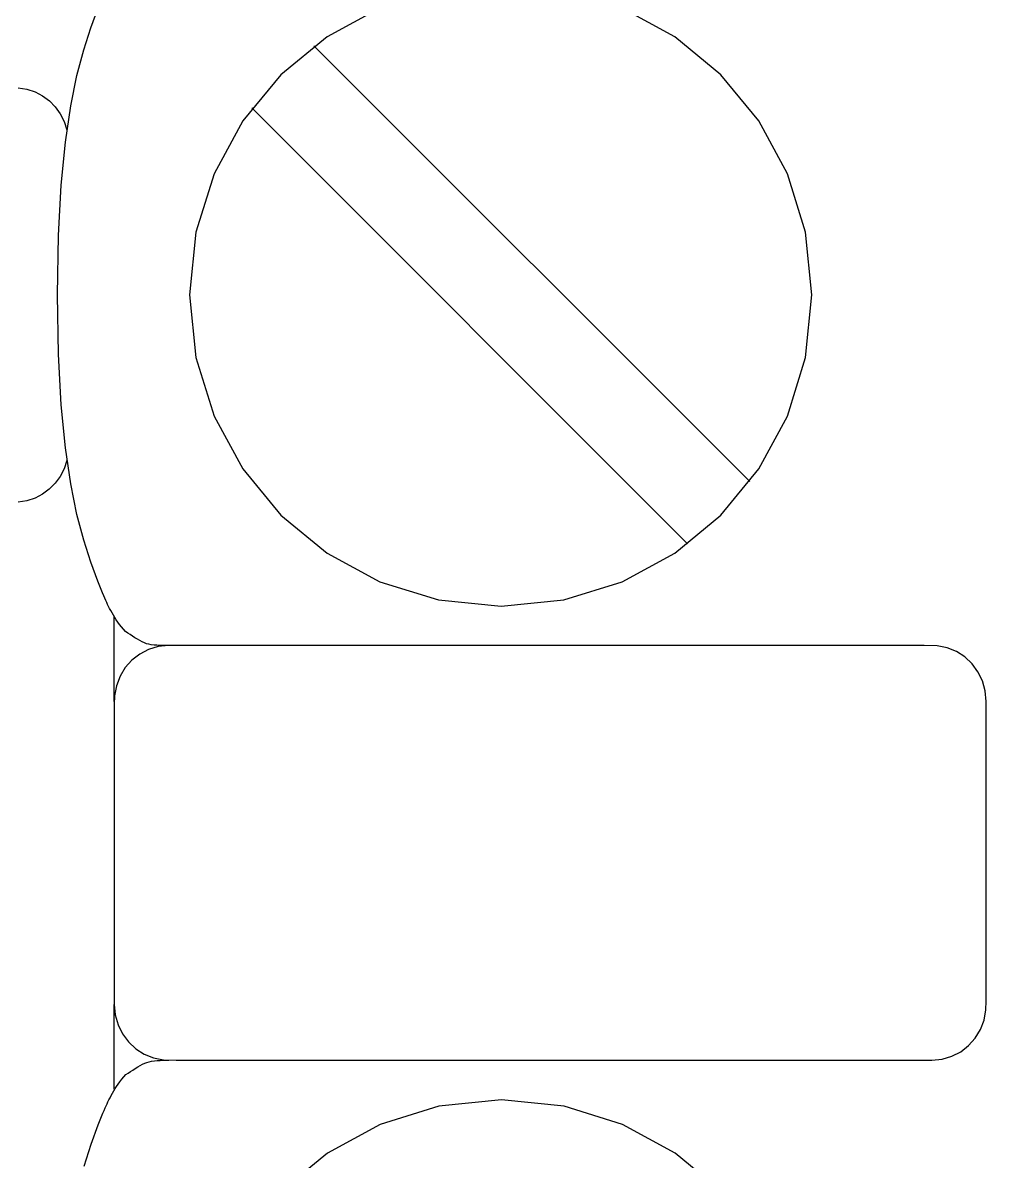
# Model space of a CAD drawing. Extents: x 1 to 47.7, y 0.2 to 35.
# Drawn here: x 35.404 to 35.922, y 4.77 to 5.382 of the extents above; entities that cross this region are included whole.
import ezdxf

# ---------------------------------------------------------------- set-up
doc = ezdxf.new("R2010")
doc.units = 0
doc.header["$MEASUREMENT"] = 0
for name, color, linetype in [('5_1___24__TARGET_LEDS___12', 7, 'CONTINUOUS'), ('6_2___8__INDEPENDENT_INPUT', 7, 'CONTINUOUS'), ('6_3___8__OPTOISO_INDEPENDE', 7, 'CONTINUOUS'), ('6_4___24__OPTOISO_INDEPEND', 7, 'CONTINUOUS'), ('6_5___8__INDEPENDENT_INPUT', 7, 'CONTINUOUS'), ('6_6___8__INDEPENDENT_INPUT', 7, 'CONTINUOUS'), ('6_7___8__OPTOISO_INDEPENDE', 7, 'CONTINUOUS'), ('6_8___8__OPTOISO_INDEPENDE', 7, 'CONTINUOUS')]:
    doc.layers.add(name, color=color, linetype=linetype)

msp = doc.modelspace()

# ---------------------------------------------------------------- linework, layer by layer
at = {"layer": '5_1___24__TARGET_LEDS___12'}
for points in [[(35.48242, 5.04681), (35.48092, 5.04682), (35.47935, 5.04684), (35.47775, 5.04689), (35.47615, 5.04697), (35.47459, 5.04709), (35.47311, 5.04726), (35.47174, 5.04749), (35.47051, 5.04778), (35.46937, 5.0482), (35.46812, 5.0488), (35.46687, 5.04948), (35.4656, 5.05024), (35.46433, 5.05105), (35.46306, 5.05188), (35.4618, 5.05273), (35.46054, 5.05356), (35.45929, 5.05435), (35.45813, 5.05558), (35.45707, 5.05689), (35.45607, 5.05817), (35.45515, 5.05943), (35.45428, 5.06067), (35.45347, 5.0619), (35.45271, 5.06313), (35.45201, 5.06436), (35.45134, 5.0656), (35.45072, 5.06677), (35.45016, 5.06786), (35.44964, 5.06892), (35.44913, 5.06998), (35.44862, 5.07109), (35.44809, 5.07229), (35.44753, 5.07361), (35.44691, 5.07511), (35.44443, 5.08143), (35.44062, 5.09171), (35.4368, 5.1035), (35.43313, 5.11732), (35.42978, 5.1337), (35.42689, 5.15316), (35.42463, 5.17622), (35.42316, 5.20343), (35.42263, 5.23529), (35.42316, 5.26715), (35.42463, 5.29435), (35.42689, 5.31741), (35.42978, 5.33687), (35.43313, 5.35325), (35.4368, 5.36706), (35.44062, 5.37885), (35.44443, 5.38913)], [(35.59601, 5.38947), (35.56757, 5.37404), (35.54278, 5.35361), (35.52232, 5.32886), (35.50686, 5.30045), (35.49709, 5.26905), (35.49368, 5.23536), (35.49709, 5.2016), (35.50686, 5.17017), (35.52232, 5.14173), (35.54278, 5.11695), (35.56757, 5.09651), (35.59601, 5.08108), (35.62743, 5.07133), (35.66113, 5.06793), (35.69481, 5.07133), (35.72618, 5.08108), (35.75456, 5.09651), (35.77929, 5.11695), (35.79968, 5.14173), (35.81508, 5.17017), (35.82481, 5.2016), (35.82821, 5.23536), (35.82481, 5.26905), (35.81508, 5.30045), (35.79968, 5.32886), (35.77929, 5.35361), (35.75456, 5.37404), (35.72618, 5.38947)], [(35.79479, 5.13493), (35.56052, 5.3692)], [(35.40159, 5.34658), (35.40626, 5.34586), (35.41064, 5.34441), (35.41468, 5.34229), (35.41832, 5.33958), (35.42151, 5.33634), (35.42418, 5.33262), (35.42628, 5.32848), (35.42775, 5.324)], [(35.76137, 5.10151), (35.5271, 5.33578)], [(35.42775, 5.14623), (35.42626, 5.14179), (35.42414, 5.1377), (35.42145, 5.13402), (35.41826, 5.1308), (35.41462, 5.12812), (35.41059, 5.12603), (35.40622, 5.1246), (35.40158, 5.12388)], [(35.45318, 5.01682), (35.45318, 5.06237)], [(35.45318, 4.80842), (35.45318, 4.85397)], [(35.43698, 4.76705), (35.44079, 4.77884), (35.4446, 4.78912), (35.44708, 4.79543), (35.4477, 4.79693), (35.44827, 4.79826), (35.44879, 4.79946), (35.4493, 4.80057), (35.44981, 4.80163), (35.45034, 4.80269), (35.4509, 4.80378), (35.45152, 4.80495), (35.45218, 4.80619), (35.45289, 4.80742), (35.45365, 4.80865), (35.45446, 4.80988), (35.45532, 4.81112), (35.45625, 4.81238), (35.45724, 4.81366), (35.45831, 4.81497), (35.45946, 4.8162), (35.46071, 4.81699), (35.46197, 4.81782), (35.46324, 4.81866), (35.46451, 4.8195), (35.46578, 4.82031), (35.46704, 4.82106), (35.4683, 4.82175), (35.46955, 4.82235), (35.47069, 4.82277), (35.47191, 4.82308), (35.47329, 4.82334), (35.47477, 4.82354), (35.47633, 4.8237), (35.47793, 4.82382), (35.47953, 4.8239), (35.4811, 4.82394), (35.4826, 4.82395)], [(35.77946, 4.7536), (35.75474, 4.77403), (35.72636, 4.78946), (35.69499, 4.79921), (35.66131, 4.8026), (35.6276, 4.79921), (35.59619, 4.78946), (35.56775, 4.77403), (35.54295, 4.7536)]]:
    msp.add_lwpolyline(points, dxfattribs=at)
msp.add_lwpolyline([(35.48242, 5.04681), (35.47686, 5.04627), (35.47165, 5.04471), (35.4669, 5.04225), (35.46269, 5.03896), (35.45913, 5.03497), (35.45632, 5.03036), (35.45435, 5.02524), (35.45331, 5.01971), (35.45318, 5.0152), (35.45318, 5.0034), (35.45318, 4.98284), (35.45318, 4.95672), (35.45318, 4.92822), (35.45318, 4.90051), (35.45318, 4.87677), (35.45318, 4.8602), (35.45318, 4.85397), (35.45371, 4.84827), (35.45522, 4.84293), (35.45763, 4.83805), (35.46083, 4.83373), (35.46472, 4.83008), (35.46921, 4.82719), (35.47421, 4.82516), (35.4796, 4.8241), (35.48651, 4.82396), (35.51624, 4.82396), (35.56802, 4.82396), (35.63382, 4.82396), (35.70563, 4.82396), (35.77544, 4.82396), (35.83524, 4.82396), (35.87699, 4.82396), (35.89269, 4.82396), (35.89825, 4.8245), (35.90346, 4.82606), (35.90821, 4.82853), (35.91242, 4.83182), (35.91598, 4.83582), (35.91879, 4.84043), (35.92076, 4.84555), (35.9218, 4.85108), (35.92193, 4.85559), (35.92193, 4.86739), (35.92193, 4.88794), (35.92193, 4.91406), (35.92193, 4.94257), (35.92193, 4.97028), (35.92193, 4.99402), (35.92193, 5.01059), (35.92193, 5.01682), (35.9214, 5.02252), (35.91989, 5.02786), (35.91748, 5.03273), (35.91428, 5.03705), (35.91039, 5.0407), (35.9059, 5.04359), (35.9009, 5.04561), (35.89551, 5.04667), (35.8886, 5.04681), (35.85887, 5.04681), (35.80709, 5.04681), (35.74129, 5.04681), (35.66948, 5.04681), (35.59966, 5.04681), (35.53987, 5.04681), (35.49812, 5.04681)], close=True, dxfattribs=at)
at = {"layer": '6_2___8__INDEPENDENT_INPUT'}
for points in [[(35.48242, 5.04681), (35.48092, 5.04682), (35.47935, 5.04684), (35.47775, 5.04689), (35.47615, 5.04697), (35.47459, 5.04709), (35.47311, 5.04726), (35.47174, 5.04749), (35.47051, 5.04778), (35.46937, 5.0482), (35.46812, 5.0488), (35.46687, 5.04948), (35.4656, 5.05024), (35.46433, 5.05105), (35.46306, 5.05188), (35.4618, 5.05273), (35.46054, 5.05356), (35.45929, 5.05435), (35.45813, 5.05558), (35.45707, 5.05689), (35.45607, 5.05817), (35.45515, 5.05943), (35.45428, 5.06067), (35.45347, 5.0619), (35.45271, 5.06313), (35.45201, 5.06436), (35.45134, 5.0656), (35.45072, 5.06677), (35.45016, 5.06786), (35.44964, 5.06892), (35.44913, 5.06998), (35.44862, 5.07109), (35.44809, 5.07229), (35.44753, 5.07361), (35.44691, 5.07511), (35.44443, 5.08143), (35.44062, 5.09171), (35.4368, 5.1035), (35.43313, 5.11732), (35.42978, 5.1337), (35.42689, 5.15316), (35.42463, 5.17622), (35.42316, 5.20343), (35.42263, 5.23529), (35.42316, 5.26715), (35.42463, 5.29435), (35.42689, 5.31741), (35.42978, 5.33687), (35.43313, 5.35325), (35.4368, 5.36706), (35.44062, 5.37885), (35.44443, 5.38913)], [(35.59601, 5.38947), (35.56757, 5.37404), (35.54278, 5.35361), (35.52232, 5.32886), (35.50686, 5.30045), (35.49709, 5.26905), (35.49368, 5.23536), (35.49709, 5.2016), (35.50686, 5.17017), (35.52232, 5.14173), (35.54278, 5.11695), (35.56757, 5.09651), (35.59601, 5.08108), (35.62743, 5.07133), (35.66113, 5.06793), (35.69481, 5.07133), (35.72618, 5.08108), (35.75456, 5.09651), (35.77929, 5.11695), (35.79968, 5.14173), (35.81508, 5.17017), (35.82481, 5.2016), (35.82821, 5.23536), (35.82481, 5.26905), (35.81508, 5.30045), (35.79968, 5.32886), (35.77929, 5.35361), (35.75456, 5.37404), (35.72618, 5.38947)], [(35.79479, 5.13493), (35.56052, 5.3692)], [(35.40159, 5.34658), (35.40626, 5.34586), (35.41064, 5.34441), (35.41468, 5.34229), (35.41832, 5.33958), (35.42151, 5.33634), (35.42418, 5.33262), (35.42628, 5.32848), (35.42775, 5.324)], [(35.76137, 5.10151), (35.5271, 5.33578)], [(35.42775, 5.14623), (35.42626, 5.14179), (35.42414, 5.1377), (35.42145, 5.13402), (35.41826, 5.1308), (35.41462, 5.12812), (35.41059, 5.12603), (35.40622, 5.1246), (35.40158, 5.12388)], [(35.45318, 5.01682), (35.45318, 5.06237)], [(35.45318, 4.80842), (35.45318, 4.85397)], [(35.43698, 4.76705), (35.44079, 4.77884), (35.4446, 4.78912), (35.44708, 4.79543), (35.4477, 4.79693), (35.44827, 4.79826), (35.44879, 4.79946), (35.4493, 4.80057), (35.44981, 4.80163), (35.45034, 4.80269), (35.4509, 4.80378), (35.45152, 4.80495), (35.45218, 4.80619), (35.45289, 4.80742), (35.45365, 4.80865), (35.45446, 4.80988), (35.45532, 4.81112), (35.45625, 4.81238), (35.45724, 4.81366), (35.45831, 4.81497), (35.45946, 4.8162), (35.46071, 4.81699), (35.46197, 4.81782), (35.46324, 4.81866), (35.46451, 4.8195), (35.46578, 4.82031), (35.46704, 4.82106), (35.4683, 4.82175), (35.46955, 4.82235), (35.47069, 4.82277), (35.47191, 4.82308), (35.47329, 4.82334), (35.47477, 4.82354), (35.47633, 4.8237), (35.47793, 4.82382), (35.47953, 4.8239), (35.4811, 4.82394), (35.4826, 4.82395)], [(35.77946, 4.7536), (35.75474, 4.77403), (35.72636, 4.78946), (35.69499, 4.79921), (35.66131, 4.8026), (35.6276, 4.79921), (35.59619, 4.78946), (35.56775, 4.77403), (35.54295, 4.7536)]]:
    msp.add_lwpolyline(points, dxfattribs=at)
msp.add_lwpolyline([(35.48242, 5.04681), (35.47686, 5.04627), (35.47165, 5.04471), (35.4669, 5.04225), (35.46269, 5.03896), (35.45913, 5.03497), (35.45632, 5.03036), (35.45435, 5.02524), (35.45331, 5.01971), (35.45318, 5.0152), (35.45318, 5.0034), (35.45318, 4.98284), (35.45318, 4.95672), (35.45318, 4.92822), (35.45318, 4.90051), (35.45318, 4.87677), (35.45318, 4.8602), (35.45318, 4.85397), (35.45371, 4.84827), (35.45522, 4.84293), (35.45763, 4.83805), (35.46083, 4.83373), (35.46472, 4.83008), (35.46921, 4.82719), (35.47421, 4.82516), (35.4796, 4.8241), (35.48651, 4.82396), (35.51624, 4.82396), (35.56802, 4.82396), (35.63382, 4.82396), (35.70563, 4.82396), (35.77544, 4.82396), (35.83524, 4.82396), (35.87699, 4.82396), (35.89269, 4.82396), (35.89825, 4.8245), (35.90346, 4.82606), (35.90821, 4.82853), (35.91242, 4.83182), (35.91598, 4.83582), (35.91879, 4.84043), (35.92076, 4.84555), (35.9218, 4.85108), (35.92193, 4.85559), (35.92193, 4.86739), (35.92193, 4.88794), (35.92193, 4.91406), (35.92193, 4.94257), (35.92193, 4.97028), (35.92193, 4.99402), (35.92193, 5.01059), (35.92193, 5.01682), (35.9214, 5.02252), (35.91989, 5.02786), (35.91748, 5.03273), (35.91428, 5.03705), (35.91039, 5.0407), (35.9059, 5.04359), (35.9009, 5.04561), (35.89551, 5.04667), (35.8886, 5.04681), (35.85887, 5.04681), (35.80709, 5.04681), (35.74129, 5.04681), (35.66948, 5.04681), (35.59966, 5.04681), (35.53987, 5.04681), (35.49812, 5.04681)], close=True, dxfattribs=at)
at = {"layer": '6_3___8__OPTOISO_INDEPENDE'}
for points in [[(35.48242, 5.04681), (35.48092, 5.04682), (35.47935, 5.04684), (35.47775, 5.04689), (35.47615, 5.04697), (35.47459, 5.04709), (35.47311, 5.04726), (35.47174, 5.04749), (35.47051, 5.04778), (35.46937, 5.0482), (35.46812, 5.0488), (35.46687, 5.04948), (35.4656, 5.05024), (35.46433, 5.05105), (35.46306, 5.05188), (35.4618, 5.05273), (35.46054, 5.05356), (35.45929, 5.05435), (35.45813, 5.05558), (35.45707, 5.05689), (35.45607, 5.05817), (35.45515, 5.05943), (35.45428, 5.06067), (35.45347, 5.0619), (35.45271, 5.06313), (35.45201, 5.06436), (35.45134, 5.0656), (35.45072, 5.06677), (35.45016, 5.06786), (35.44964, 5.06892), (35.44913, 5.06998), (35.44862, 5.07109), (35.44809, 5.07229), (35.44753, 5.07361), (35.44691, 5.07511), (35.44443, 5.08143), (35.44062, 5.09171), (35.4368, 5.1035), (35.43313, 5.11732), (35.42978, 5.1337), (35.42689, 5.15316), (35.42463, 5.17622), (35.42316, 5.20343), (35.42263, 5.23529), (35.42316, 5.26715), (35.42463, 5.29435), (35.42689, 5.31741), (35.42978, 5.33687), (35.43313, 5.35325), (35.4368, 5.36706), (35.44062, 5.37885), (35.44443, 5.38913)], [(35.59601, 5.38947), (35.56757, 5.37404), (35.54278, 5.35361), (35.52232, 5.32886), (35.50686, 5.30045), (35.49709, 5.26905), (35.49368, 5.23536), (35.49709, 5.2016), (35.50686, 5.17017), (35.52232, 5.14173), (35.54278, 5.11695), (35.56757, 5.09651), (35.59601, 5.08108), (35.62743, 5.07133), (35.66113, 5.06793), (35.69481, 5.07133), (35.72618, 5.08108), (35.75456, 5.09651), (35.77929, 5.11695), (35.79968, 5.14173), (35.81508, 5.17017), (35.82481, 5.2016), (35.82821, 5.23536), (35.82481, 5.26905), (35.81508, 5.30045), (35.79968, 5.32886), (35.77929, 5.35361), (35.75456, 5.37404), (35.72618, 5.38947)], [(35.79479, 5.13493), (35.56052, 5.3692)], [(35.40159, 5.34658), (35.40626, 5.34586), (35.41064, 5.34441), (35.41468, 5.34229), (35.41832, 5.33958), (35.42151, 5.33634), (35.42418, 5.33262), (35.42628, 5.32848), (35.42775, 5.324)], [(35.76137, 5.10151), (35.5271, 5.33578)], [(35.42775, 5.14623), (35.42626, 5.14179), (35.42414, 5.1377), (35.42145, 5.13402), (35.41826, 5.1308), (35.41462, 5.12812), (35.41059, 5.12603), (35.40622, 5.1246), (35.40158, 5.12388)], [(35.45318, 5.01682), (35.45318, 5.06237)], [(35.45318, 4.80842), (35.45318, 4.85397)], [(35.43698, 4.76705), (35.44079, 4.77884), (35.4446, 4.78912), (35.44708, 4.79543), (35.4477, 4.79693), (35.44827, 4.79826), (35.44879, 4.79946), (35.4493, 4.80057), (35.44981, 4.80163), (35.45034, 4.80269), (35.4509, 4.80378), (35.45152, 4.80495), (35.45218, 4.80619), (35.45289, 4.80742), (35.45365, 4.80865), (35.45446, 4.80988), (35.45532, 4.81112), (35.45625, 4.81238), (35.45724, 4.81366), (35.45831, 4.81497), (35.45946, 4.8162), (35.46071, 4.81699), (35.46197, 4.81782), (35.46324, 4.81866), (35.46451, 4.8195), (35.46578, 4.82031), (35.46704, 4.82106), (35.4683, 4.82175), (35.46955, 4.82235), (35.47069, 4.82277), (35.47191, 4.82308), (35.47329, 4.82334), (35.47477, 4.82354), (35.47633, 4.8237), (35.47793, 4.82382), (35.47953, 4.8239), (35.4811, 4.82394), (35.4826, 4.82395)], [(35.77946, 4.7536), (35.75474, 4.77403), (35.72636, 4.78946), (35.69499, 4.79921), (35.66131, 4.8026), (35.6276, 4.79921), (35.59619, 4.78946), (35.56775, 4.77403), (35.54295, 4.7536)]]:
    msp.add_lwpolyline(points, dxfattribs=at)
msp.add_lwpolyline([(35.48242, 5.04681), (35.47686, 5.04627), (35.47165, 5.04471), (35.4669, 5.04225), (35.46269, 5.03896), (35.45913, 5.03497), (35.45632, 5.03036), (35.45435, 5.02524), (35.45331, 5.01971), (35.45318, 5.0152), (35.45318, 5.0034), (35.45318, 4.98284), (35.45318, 4.95672), (35.45318, 4.92822), (35.45318, 4.90051), (35.45318, 4.87677), (35.45318, 4.8602), (35.45318, 4.85397), (35.45371, 4.84827), (35.45522, 4.84293), (35.45763, 4.83805), (35.46083, 4.83373), (35.46472, 4.83008), (35.46921, 4.82719), (35.47421, 4.82516), (35.4796, 4.8241), (35.48651, 4.82396), (35.51624, 4.82396), (35.56802, 4.82396), (35.63382, 4.82396), (35.70563, 4.82396), (35.77544, 4.82396), (35.83524, 4.82396), (35.87699, 4.82396), (35.89269, 4.82396), (35.89825, 4.8245), (35.90346, 4.82606), (35.90821, 4.82853), (35.91242, 4.83182), (35.91598, 4.83582), (35.91879, 4.84043), (35.92076, 4.84555), (35.9218, 4.85108), (35.92193, 4.85559), (35.92193, 4.86739), (35.92193, 4.88794), (35.92193, 4.91406), (35.92193, 4.94257), (35.92193, 4.97028), (35.92193, 4.99402), (35.92193, 5.01059), (35.92193, 5.01682), (35.9214, 5.02252), (35.91989, 5.02786), (35.91748, 5.03273), (35.91428, 5.03705), (35.91039, 5.0407), (35.9059, 5.04359), (35.9009, 5.04561), (35.89551, 5.04667), (35.8886, 5.04681), (35.85887, 5.04681), (35.80709, 5.04681), (35.74129, 5.04681), (35.66948, 5.04681), (35.59966, 5.04681), (35.53987, 5.04681), (35.49812, 5.04681)], close=True, dxfattribs=at)
at = {"layer": '6_4___24__OPTOISO_INDEPEND'}
for points in [[(35.48242, 5.04681), (35.48092, 5.04682), (35.47935, 5.04684), (35.47775, 5.04689), (35.47615, 5.04697), (35.47459, 5.04709), (35.47311, 5.04726), (35.47174, 5.04749), (35.47051, 5.04778), (35.46937, 5.0482), (35.46812, 5.0488), (35.46687, 5.04948), (35.4656, 5.05024), (35.46433, 5.05105), (35.46306, 5.05188), (35.4618, 5.05273), (35.46054, 5.05356), (35.45929, 5.05435), (35.45813, 5.05558), (35.45707, 5.05689), (35.45607, 5.05817), (35.45515, 5.05943), (35.45428, 5.06067), (35.45347, 5.0619), (35.45271, 5.06313), (35.45201, 5.06436), (35.45134, 5.0656), (35.45072, 5.06677), (35.45016, 5.06786), (35.44964, 5.06892), (35.44913, 5.06998), (35.44862, 5.07109), (35.44809, 5.07229), (35.44753, 5.07361), (35.44691, 5.07511), (35.44443, 5.08143), (35.44062, 5.09171), (35.4368, 5.1035), (35.43313, 5.11732), (35.42978, 5.1337), (35.42689, 5.15316), (35.42463, 5.17622), (35.42316, 5.20343), (35.42263, 5.23529), (35.42316, 5.26715), (35.42463, 5.29435), (35.42689, 5.31741), (35.42978, 5.33687), (35.43313, 5.35325), (35.4368, 5.36706), (35.44062, 5.37885), (35.44443, 5.38913)], [(35.59601, 5.38947), (35.56757, 5.37404), (35.54278, 5.35361), (35.52232, 5.32886), (35.50686, 5.30045), (35.49709, 5.26905), (35.49368, 5.23536), (35.49709, 5.2016), (35.50686, 5.17017), (35.52232, 5.14173), (35.54278, 5.11695), (35.56757, 5.09651), (35.59601, 5.08108), (35.62743, 5.07133), (35.66113, 5.06793), (35.69481, 5.07133), (35.72618, 5.08108), (35.75456, 5.09651), (35.77929, 5.11695), (35.79968, 5.14173), (35.81508, 5.17017), (35.82481, 5.2016), (35.82821, 5.23536), (35.82481, 5.26905), (35.81508, 5.30045), (35.79968, 5.32886), (35.77929, 5.35361), (35.75456, 5.37404), (35.72618, 5.38947)], [(35.79479, 5.13493), (35.56052, 5.3692)], [(35.40159, 5.34658), (35.40626, 5.34586), (35.41064, 5.34441), (35.41468, 5.34229), (35.41832, 5.33958), (35.42151, 5.33634), (35.42418, 5.33262), (35.42628, 5.32848), (35.42775, 5.324)], [(35.76137, 5.10151), (35.5271, 5.33578)], [(35.42775, 5.14623), (35.42626, 5.14179), (35.42414, 5.1377), (35.42145, 5.13402), (35.41826, 5.1308), (35.41462, 5.12812), (35.41059, 5.12603), (35.40622, 5.1246), (35.40158, 5.12388)], [(35.45318, 5.01682), (35.45318, 5.06237)], [(35.45318, 4.80842), (35.45318, 4.85397)], [(35.43698, 4.76705), (35.44079, 4.77884), (35.4446, 4.78912), (35.44708, 4.79543), (35.4477, 4.79693), (35.44827, 4.79826), (35.44879, 4.79946), (35.4493, 4.80057), (35.44981, 4.80163), (35.45034, 4.80269), (35.4509, 4.80378), (35.45152, 4.80495), (35.45218, 4.80619), (35.45289, 4.80742), (35.45365, 4.80865), (35.45446, 4.80988), (35.45532, 4.81112), (35.45625, 4.81238), (35.45724, 4.81366), (35.45831, 4.81497), (35.45946, 4.8162), (35.46071, 4.81699), (35.46197, 4.81782), (35.46324, 4.81866), (35.46451, 4.8195), (35.46578, 4.82031), (35.46704, 4.82106), (35.4683, 4.82175), (35.46955, 4.82235), (35.47069, 4.82277), (35.47191, 4.82308), (35.47329, 4.82334), (35.47477, 4.82354), (35.47633, 4.8237), (35.47793, 4.82382), (35.47953, 4.8239), (35.4811, 4.82394), (35.4826, 4.82395)], [(35.77946, 4.7536), (35.75474, 4.77403), (35.72636, 4.78946), (35.69499, 4.79921), (35.66131, 4.8026), (35.6276, 4.79921), (35.59619, 4.78946), (35.56775, 4.77403), (35.54295, 4.7536)]]:
    msp.add_lwpolyline(points, dxfattribs=at)
msp.add_lwpolyline([(35.48242, 5.04681), (35.47686, 5.04627), (35.47165, 5.04471), (35.4669, 5.04225), (35.46269, 5.03896), (35.45913, 5.03497), (35.45632, 5.03036), (35.45435, 5.02524), (35.45331, 5.01971), (35.45318, 5.0152), (35.45318, 5.0034), (35.45318, 4.98284), (35.45318, 4.95672), (35.45318, 4.92822), (35.45318, 4.90051), (35.45318, 4.87677), (35.45318, 4.8602), (35.45318, 4.85397), (35.45371, 4.84827), (35.45522, 4.84293), (35.45763, 4.83805), (35.46083, 4.83373), (35.46472, 4.83008), (35.46921, 4.82719), (35.47421, 4.82516), (35.4796, 4.8241), (35.48651, 4.82396), (35.51624, 4.82396), (35.56802, 4.82396), (35.63382, 4.82396), (35.70563, 4.82396), (35.77544, 4.82396), (35.83524, 4.82396), (35.87699, 4.82396), (35.89269, 4.82396), (35.89825, 4.8245), (35.90346, 4.82606), (35.90821, 4.82853), (35.91242, 4.83182), (35.91598, 4.83582), (35.91879, 4.84043), (35.92076, 4.84555), (35.9218, 4.85108), (35.92193, 4.85559), (35.92193, 4.86739), (35.92193, 4.88794), (35.92193, 4.91406), (35.92193, 4.94257), (35.92193, 4.97028), (35.92193, 4.99402), (35.92193, 5.01059), (35.92193, 5.01682), (35.9214, 5.02252), (35.91989, 5.02786), (35.91748, 5.03273), (35.91428, 5.03705), (35.91039, 5.0407), (35.9059, 5.04359), (35.9009, 5.04561), (35.89551, 5.04667), (35.8886, 5.04681), (35.85887, 5.04681), (35.80709, 5.04681), (35.74129, 5.04681), (35.66948, 5.04681), (35.59966, 5.04681), (35.53987, 5.04681), (35.49812, 5.04681)], close=True, dxfattribs=at)
at = {"layer": '6_5___8__INDEPENDENT_INPUT'}
for points in [[(35.48242, 5.04681), (35.48092, 5.04682), (35.47935, 5.04684), (35.47775, 5.04689), (35.47615, 5.04697), (35.47459, 5.04709), (35.47311, 5.04726), (35.47174, 5.04749), (35.47051, 5.04778), (35.46937, 5.0482), (35.46812, 5.0488), (35.46687, 5.04948), (35.4656, 5.05024), (35.46433, 5.05105), (35.46306, 5.05188), (35.4618, 5.05273), (35.46054, 5.05356), (35.45929, 5.05435), (35.45813, 5.05558), (35.45707, 5.05689), (35.45607, 5.05817), (35.45515, 5.05943), (35.45428, 5.06067), (35.45347, 5.0619), (35.45271, 5.06313), (35.45201, 5.06436), (35.45134, 5.0656), (35.45072, 5.06677), (35.45016, 5.06786), (35.44964, 5.06892), (35.44913, 5.06998), (35.44862, 5.07109), (35.44809, 5.07229), (35.44753, 5.07361), (35.44691, 5.07511), (35.44443, 5.08143), (35.44062, 5.09171), (35.4368, 5.1035), (35.43313, 5.11732), (35.42978, 5.1337), (35.42689, 5.15316), (35.42463, 5.17622), (35.42316, 5.20343), (35.42263, 5.23529), (35.42316, 5.26715), (35.42463, 5.29435), (35.42689, 5.31741), (35.42978, 5.33687), (35.43313, 5.35325), (35.4368, 5.36706), (35.44062, 5.37885), (35.44443, 5.38913)], [(35.59601, 5.38947), (35.56757, 5.37404), (35.54278, 5.35361), (35.52232, 5.32886), (35.50686, 5.30045), (35.49709, 5.26905), (35.49368, 5.23536), (35.49709, 5.2016), (35.50686, 5.17017), (35.52232, 5.14173), (35.54278, 5.11695), (35.56757, 5.09651), (35.59601, 5.08108), (35.62743, 5.07133), (35.66113, 5.06793), (35.69481, 5.07133), (35.72618, 5.08108), (35.75456, 5.09651), (35.77929, 5.11695), (35.79968, 5.14173), (35.81508, 5.17017), (35.82481, 5.2016), (35.82821, 5.23536), (35.82481, 5.26905), (35.81508, 5.30045), (35.79968, 5.32886), (35.77929, 5.35361), (35.75456, 5.37404), (35.72618, 5.38947)], [(35.79479, 5.13493), (35.56052, 5.3692)], [(35.40159, 5.34658), (35.40626, 5.34586), (35.41064, 5.34441), (35.41468, 5.34229), (35.41832, 5.33958), (35.42151, 5.33634), (35.42418, 5.33262), (35.42628, 5.32848), (35.42775, 5.324)], [(35.76137, 5.10151), (35.5271, 5.33578)], [(35.42775, 5.14623), (35.42626, 5.14179), (35.42414, 5.1377), (35.42145, 5.13402), (35.41826, 5.1308), (35.41462, 5.12812), (35.41059, 5.12603), (35.40622, 5.1246), (35.40158, 5.12388)], [(35.45318, 5.01682), (35.45318, 5.06237)], [(35.45318, 4.80842), (35.45318, 4.85397)], [(35.43698, 4.76705), (35.44079, 4.77884), (35.4446, 4.78912), (35.44708, 4.79543), (35.4477, 4.79693), (35.44827, 4.79826), (35.44879, 4.79946), (35.4493, 4.80057), (35.44981, 4.80163), (35.45034, 4.80269), (35.4509, 4.80378), (35.45152, 4.80495), (35.45218, 4.80619), (35.45289, 4.80742), (35.45365, 4.80865), (35.45446, 4.80988), (35.45532, 4.81112), (35.45625, 4.81238), (35.45724, 4.81366), (35.45831, 4.81497), (35.45946, 4.8162), (35.46071, 4.81699), (35.46197, 4.81782), (35.46324, 4.81866), (35.46451, 4.8195), (35.46578, 4.82031), (35.46704, 4.82106), (35.4683, 4.82175), (35.46955, 4.82235), (35.47069, 4.82277), (35.47191, 4.82308), (35.47329, 4.82334), (35.47477, 4.82354), (35.47633, 4.8237), (35.47793, 4.82382), (35.47953, 4.8239), (35.4811, 4.82394), (35.4826, 4.82395)], [(35.77946, 4.7536), (35.75474, 4.77403), (35.72636, 4.78946), (35.69499, 4.79921), (35.66131, 4.8026), (35.6276, 4.79921), (35.59619, 4.78946), (35.56775, 4.77403), (35.54295, 4.7536)]]:
    msp.add_lwpolyline(points, dxfattribs=at)
msp.add_lwpolyline([(35.48242, 5.04681), (35.47686, 5.04627), (35.47165, 5.04471), (35.4669, 5.04225), (35.46269, 5.03896), (35.45913, 5.03497), (35.45632, 5.03036), (35.45435, 5.02524), (35.45331, 5.01971), (35.45318, 5.0152), (35.45318, 5.0034), (35.45318, 4.98284), (35.45318, 4.95672), (35.45318, 4.92822), (35.45318, 4.90051), (35.45318, 4.87677), (35.45318, 4.8602), (35.45318, 4.85397), (35.45371, 4.84827), (35.45522, 4.84293), (35.45763, 4.83805), (35.46083, 4.83373), (35.46472, 4.83008), (35.46921, 4.82719), (35.47421, 4.82516), (35.4796, 4.8241), (35.48651, 4.82396), (35.51624, 4.82396), (35.56802, 4.82396), (35.63382, 4.82396), (35.70563, 4.82396), (35.77544, 4.82396), (35.83524, 4.82396), (35.87699, 4.82396), (35.89269, 4.82396), (35.89825, 4.8245), (35.90346, 4.82606), (35.90821, 4.82853), (35.91242, 4.83182), (35.91598, 4.83582), (35.91879, 4.84043), (35.92076, 4.84555), (35.9218, 4.85108), (35.92193, 4.85559), (35.92193, 4.86739), (35.92193, 4.88794), (35.92193, 4.91406), (35.92193, 4.94257), (35.92193, 4.97028), (35.92193, 4.99402), (35.92193, 5.01059), (35.92193, 5.01682), (35.9214, 5.02252), (35.91989, 5.02786), (35.91748, 5.03273), (35.91428, 5.03705), (35.91039, 5.0407), (35.9059, 5.04359), (35.9009, 5.04561), (35.89551, 5.04667), (35.8886, 5.04681), (35.85887, 5.04681), (35.80709, 5.04681), (35.74129, 5.04681), (35.66948, 5.04681), (35.59966, 5.04681), (35.53987, 5.04681), (35.49812, 5.04681)], close=True, dxfattribs=at)
at = {"layer": '6_6___8__INDEPENDENT_INPUT'}
for points in [[(35.48242, 5.04681), (35.48092, 5.04682), (35.47935, 5.04684), (35.47775, 5.04689), (35.47615, 5.04697), (35.47459, 5.04709), (35.47311, 5.04726), (35.47174, 5.04749), (35.47051, 5.04778), (35.46937, 5.0482), (35.46812, 5.0488), (35.46687, 5.04948), (35.4656, 5.05024), (35.46433, 5.05105), (35.46306, 5.05188), (35.4618, 5.05273), (35.46054, 5.05356), (35.45929, 5.05435), (35.45813, 5.05558), (35.45707, 5.05689), (35.45607, 5.05817), (35.45515, 5.05943), (35.45428, 5.06067), (35.45347, 5.0619), (35.45271, 5.06313), (35.45201, 5.06436), (35.45134, 5.0656), (35.45072, 5.06677), (35.45016, 5.06786), (35.44964, 5.06892), (35.44913, 5.06998), (35.44862, 5.07109), (35.44809, 5.07229), (35.44753, 5.07361), (35.44691, 5.07511), (35.44443, 5.08143), (35.44062, 5.09171), (35.4368, 5.1035), (35.43313, 5.11732), (35.42978, 5.1337), (35.42689, 5.15316), (35.42463, 5.17622), (35.42316, 5.20343), (35.42263, 5.23529), (35.42316, 5.26715), (35.42463, 5.29435), (35.42689, 5.31741), (35.42978, 5.33687), (35.43313, 5.35325), (35.4368, 5.36706), (35.44062, 5.37885), (35.44443, 5.38913)], [(35.59601, 5.38947), (35.56757, 5.37404), (35.54278, 5.35361), (35.52232, 5.32886), (35.50686, 5.30045), (35.49709, 5.26905), (35.49368, 5.23536), (35.49709, 5.2016), (35.50686, 5.17017), (35.52232, 5.14173), (35.54278, 5.11695), (35.56757, 5.09651), (35.59601, 5.08108), (35.62743, 5.07133), (35.66113, 5.06793), (35.69481, 5.07133), (35.72618, 5.08108), (35.75456, 5.09651), (35.77929, 5.11695), (35.79968, 5.14173), (35.81508, 5.17017), (35.82481, 5.2016), (35.82821, 5.23536), (35.82481, 5.26905), (35.81508, 5.30045), (35.79968, 5.32886), (35.77929, 5.35361), (35.75456, 5.37404), (35.72618, 5.38947)], [(35.79479, 5.13493), (35.56052, 5.3692)], [(35.40159, 5.34658), (35.40626, 5.34586), (35.41064, 5.34441), (35.41468, 5.34229), (35.41832, 5.33958), (35.42151, 5.33634), (35.42418, 5.33262), (35.42628, 5.32848), (35.42775, 5.324)], [(35.76137, 5.10151), (35.5271, 5.33578)], [(35.42775, 5.14623), (35.42626, 5.14179), (35.42414, 5.1377), (35.42145, 5.13402), (35.41826, 5.1308), (35.41462, 5.12812), (35.41059, 5.12603), (35.40622, 5.1246), (35.40158, 5.12388)], [(35.45318, 5.01682), (35.45318, 5.06237)], [(35.45318, 4.80842), (35.45318, 4.85397)], [(35.43698, 4.76705), (35.44079, 4.77884), (35.4446, 4.78912), (35.44708, 4.79543), (35.4477, 4.79693), (35.44827, 4.79826), (35.44879, 4.79946), (35.4493, 4.80057), (35.44981, 4.80163), (35.45034, 4.80269), (35.4509, 4.80378), (35.45152, 4.80495), (35.45218, 4.80619), (35.45289, 4.80742), (35.45365, 4.80865), (35.45446, 4.80988), (35.45532, 4.81112), (35.45625, 4.81238), (35.45724, 4.81366), (35.45831, 4.81497), (35.45946, 4.8162), (35.46071, 4.81699), (35.46197, 4.81782), (35.46324, 4.81866), (35.46451, 4.8195), (35.46578, 4.82031), (35.46704, 4.82106), (35.4683, 4.82175), (35.46955, 4.82235), (35.47069, 4.82277), (35.47191, 4.82308), (35.47329, 4.82334), (35.47477, 4.82354), (35.47633, 4.8237), (35.47793, 4.82382), (35.47953, 4.8239), (35.4811, 4.82394), (35.4826, 4.82395)], [(35.77946, 4.7536), (35.75474, 4.77403), (35.72636, 4.78946), (35.69499, 4.79921), (35.66131, 4.8026), (35.6276, 4.79921), (35.59619, 4.78946), (35.56775, 4.77403), (35.54295, 4.7536)]]:
    msp.add_lwpolyline(points, dxfattribs=at)
msp.add_lwpolyline([(35.48242, 5.04681), (35.47686, 5.04627), (35.47165, 5.04471), (35.4669, 5.04225), (35.46269, 5.03896), (35.45913, 5.03497), (35.45632, 5.03036), (35.45435, 5.02524), (35.45331, 5.01971), (35.45318, 5.0152), (35.45318, 5.0034), (35.45318, 4.98284), (35.45318, 4.95672), (35.45318, 4.92822), (35.45318, 4.90051), (35.45318, 4.87677), (35.45318, 4.8602), (35.45318, 4.85397), (35.45371, 4.84827), (35.45522, 4.84293), (35.45763, 4.83805), (35.46083, 4.83373), (35.46472, 4.83008), (35.46921, 4.82719), (35.47421, 4.82516), (35.4796, 4.8241), (35.48651, 4.82396), (35.51624, 4.82396), (35.56802, 4.82396), (35.63382, 4.82396), (35.70563, 4.82396), (35.77544, 4.82396), (35.83524, 4.82396), (35.87699, 4.82396), (35.89269, 4.82396), (35.89825, 4.8245), (35.90346, 4.82606), (35.90821, 4.82853), (35.91242, 4.83182), (35.91598, 4.83582), (35.91879, 4.84043), (35.92076, 4.84555), (35.9218, 4.85108), (35.92193, 4.85559), (35.92193, 4.86739), (35.92193, 4.88794), (35.92193, 4.91406), (35.92193, 4.94257), (35.92193, 4.97028), (35.92193, 4.99402), (35.92193, 5.01059), (35.92193, 5.01682), (35.9214, 5.02252), (35.91989, 5.02786), (35.91748, 5.03273), (35.91428, 5.03705), (35.91039, 5.0407), (35.9059, 5.04359), (35.9009, 5.04561), (35.89551, 5.04667), (35.8886, 5.04681), (35.85887, 5.04681), (35.80709, 5.04681), (35.74129, 5.04681), (35.66948, 5.04681), (35.59966, 5.04681), (35.53987, 5.04681), (35.49812, 5.04681)], close=True, dxfattribs=at)
at = {"layer": '6_7___8__OPTOISO_INDEPENDE'}
for points in [[(35.48242, 5.04681), (35.48092, 5.04682), (35.47935, 5.04684), (35.47775, 5.04689), (35.47615, 5.04697), (35.47459, 5.04709), (35.47311, 5.04726), (35.47174, 5.04749), (35.47051, 5.04778), (35.46937, 5.0482), (35.46812, 5.0488), (35.46687, 5.04948), (35.4656, 5.05024), (35.46433, 5.05105), (35.46306, 5.05188), (35.4618, 5.05273), (35.46054, 5.05356), (35.45929, 5.05435), (35.45813, 5.05558), (35.45707, 5.05689), (35.45607, 5.05817), (35.45515, 5.05943), (35.45428, 5.06067), (35.45347, 5.0619), (35.45271, 5.06313), (35.45201, 5.06436), (35.45134, 5.0656), (35.45072, 5.06677), (35.45016, 5.06786), (35.44964, 5.06892), (35.44913, 5.06998), (35.44862, 5.07109), (35.44809, 5.07229), (35.44753, 5.07361), (35.44691, 5.07511), (35.44443, 5.08143), (35.44062, 5.09171), (35.4368, 5.1035), (35.43313, 5.11732), (35.42978, 5.1337), (35.42689, 5.15316), (35.42463, 5.17622), (35.42316, 5.20343), (35.42263, 5.23529), (35.42316, 5.26715), (35.42463, 5.29435), (35.42689, 5.31741), (35.42978, 5.33687), (35.43313, 5.35325), (35.4368, 5.36706), (35.44062, 5.37885), (35.44443, 5.38913)], [(35.59601, 5.38947), (35.56757, 5.37404), (35.54278, 5.35361), (35.52232, 5.32886), (35.50686, 5.30045), (35.49709, 5.26905), (35.49368, 5.23536), (35.49709, 5.2016), (35.50686, 5.17017), (35.52232, 5.14173), (35.54278, 5.11695), (35.56757, 5.09651), (35.59601, 5.08108), (35.62743, 5.07133), (35.66113, 5.06793), (35.69481, 5.07133), (35.72618, 5.08108), (35.75456, 5.09651), (35.77929, 5.11695), (35.79968, 5.14173), (35.81508, 5.17017), (35.82481, 5.2016), (35.82821, 5.23536), (35.82481, 5.26905), (35.81508, 5.30045), (35.79968, 5.32886), (35.77929, 5.35361), (35.75456, 5.37404), (35.72618, 5.38947)], [(35.79479, 5.13493), (35.56052, 5.3692)], [(35.40159, 5.34658), (35.40626, 5.34586), (35.41064, 5.34441), (35.41468, 5.34229), (35.41832, 5.33958), (35.42151, 5.33634), (35.42418, 5.33262), (35.42628, 5.32848), (35.42775, 5.324)], [(35.76137, 5.10151), (35.5271, 5.33578)], [(35.42775, 5.14623), (35.42626, 5.14179), (35.42414, 5.1377), (35.42145, 5.13402), (35.41826, 5.1308), (35.41462, 5.12812), (35.41059, 5.12603), (35.40622, 5.1246), (35.40158, 5.12388)], [(35.45318, 5.01682), (35.45318, 5.06237)], [(35.45318, 4.80842), (35.45318, 4.85397)], [(35.43698, 4.76705), (35.44079, 4.77884), (35.4446, 4.78912), (35.44708, 4.79543), (35.4477, 4.79693), (35.44827, 4.79826), (35.44879, 4.79946), (35.4493, 4.80057), (35.44981, 4.80163), (35.45034, 4.80269), (35.4509, 4.80378), (35.45152, 4.80495), (35.45218, 4.80619), (35.45289, 4.80742), (35.45365, 4.80865), (35.45446, 4.80988), (35.45532, 4.81112), (35.45625, 4.81238), (35.45724, 4.81366), (35.45831, 4.81497), (35.45946, 4.8162), (35.46071, 4.81699), (35.46197, 4.81782), (35.46324, 4.81866), (35.46451, 4.8195), (35.46578, 4.82031), (35.46704, 4.82106), (35.4683, 4.82175), (35.46955, 4.82235), (35.47069, 4.82277), (35.47191, 4.82308), (35.47329, 4.82334), (35.47477, 4.82354), (35.47633, 4.8237), (35.47793, 4.82382), (35.47953, 4.8239), (35.4811, 4.82394), (35.4826, 4.82395)], [(35.77946, 4.7536), (35.75474, 4.77403), (35.72636, 4.78946), (35.69499, 4.79921), (35.66131, 4.8026), (35.6276, 4.79921), (35.59619, 4.78946), (35.56775, 4.77403), (35.54295, 4.7536)]]:
    msp.add_lwpolyline(points, dxfattribs=at)
msp.add_lwpolyline([(35.48242, 5.04681), (35.47686, 5.04627), (35.47165, 5.04471), (35.4669, 5.04225), (35.46269, 5.03896), (35.45913, 5.03497), (35.45632, 5.03036), (35.45435, 5.02524), (35.45331, 5.01971), (35.45318, 5.0152), (35.45318, 5.0034), (35.45318, 4.98284), (35.45318, 4.95672), (35.45318, 4.92822), (35.45318, 4.90051), (35.45318, 4.87677), (35.45318, 4.8602), (35.45318, 4.85397), (35.45371, 4.84827), (35.45522, 4.84293), (35.45763, 4.83805), (35.46083, 4.83373), (35.46472, 4.83008), (35.46921, 4.82719), (35.47421, 4.82516), (35.4796, 4.8241), (35.48651, 4.82396), (35.51624, 4.82396), (35.56802, 4.82396), (35.63382, 4.82396), (35.70563, 4.82396), (35.77544, 4.82396), (35.83524, 4.82396), (35.87699, 4.82396), (35.89269, 4.82396), (35.89825, 4.8245), (35.90346, 4.82606), (35.90821, 4.82853), (35.91242, 4.83182), (35.91598, 4.83582), (35.91879, 4.84043), (35.92076, 4.84555), (35.9218, 4.85108), (35.92193, 4.85559), (35.92193, 4.86739), (35.92193, 4.88794), (35.92193, 4.91406), (35.92193, 4.94257), (35.92193, 4.97028), (35.92193, 4.99402), (35.92193, 5.01059), (35.92193, 5.01682), (35.9214, 5.02252), (35.91989, 5.02786), (35.91748, 5.03273), (35.91428, 5.03705), (35.91039, 5.0407), (35.9059, 5.04359), (35.9009, 5.04561), (35.89551, 5.04667), (35.8886, 5.04681), (35.85887, 5.04681), (35.80709, 5.04681), (35.74129, 5.04681), (35.66948, 5.04681), (35.59966, 5.04681), (35.53987, 5.04681), (35.49812, 5.04681)], close=True, dxfattribs=at)
at = {"layer": '6_8___8__OPTOISO_INDEPENDE'}
for points in [[(35.48242, 5.04681), (35.48092, 5.04682), (35.47935, 5.04684), (35.47775, 5.04689), (35.47615, 5.04697), (35.47459, 5.04709), (35.47311, 5.04726), (35.47174, 5.04749), (35.47051, 5.04778), (35.46937, 5.0482), (35.46812, 5.0488), (35.46687, 5.04948), (35.4656, 5.05024), (35.46433, 5.05105), (35.46306, 5.05188), (35.4618, 5.05273), (35.46054, 5.05356), (35.45929, 5.05435), (35.45813, 5.05558), (35.45707, 5.05689), (35.45607, 5.05817), (35.45515, 5.05943), (35.45428, 5.06067), (35.45347, 5.0619), (35.45271, 5.06313), (35.45201, 5.06436), (35.45134, 5.0656), (35.45072, 5.06677), (35.45016, 5.06786), (35.44964, 5.06892), (35.44913, 5.06998), (35.44862, 5.07109), (35.44809, 5.07229), (35.44753, 5.07361), (35.44691, 5.07511), (35.44443, 5.08143), (35.44062, 5.09171), (35.4368, 5.1035), (35.43313, 5.11732), (35.42978, 5.1337), (35.42689, 5.15316), (35.42463, 5.17622), (35.42316, 5.20343), (35.42263, 5.23529), (35.42316, 5.26715), (35.42463, 5.29435), (35.42689, 5.31741), (35.42978, 5.33687), (35.43313, 5.35325), (35.4368, 5.36706), (35.44062, 5.37885), (35.44443, 5.38913)], [(35.59601, 5.38947), (35.56757, 5.37404), (35.54278, 5.35361), (35.52232, 5.32886), (35.50686, 5.30045), (35.49709, 5.26905), (35.49368, 5.23536), (35.49709, 5.2016), (35.50686, 5.17017), (35.52232, 5.14173), (35.54278, 5.11695), (35.56757, 5.09651), (35.59601, 5.08108), (35.62743, 5.07133), (35.66113, 5.06793), (35.69481, 5.07133), (35.72618, 5.08108), (35.75456, 5.09651), (35.77929, 5.11695), (35.79968, 5.14173), (35.81508, 5.17017), (35.82481, 5.2016), (35.82821, 5.23536), (35.82481, 5.26905), (35.81508, 5.30045), (35.79968, 5.32886), (35.77929, 5.35361), (35.75456, 5.37404), (35.72618, 5.38947)], [(35.79479, 5.13493), (35.56052, 5.3692)], [(35.40159, 5.34658), (35.40626, 5.34586), (35.41064, 5.34441), (35.41468, 5.34229), (35.41832, 5.33958), (35.42151, 5.33634), (35.42418, 5.33262), (35.42628, 5.32848), (35.42775, 5.324)], [(35.76137, 5.10151), (35.5271, 5.33578)], [(35.42775, 5.14623), (35.42626, 5.14179), (35.42414, 5.1377), (35.42145, 5.13402), (35.41826, 5.1308), (35.41462, 5.12812), (35.41059, 5.12603), (35.40622, 5.1246), (35.40158, 5.12388)], [(35.45318, 5.01682), (35.45318, 5.06237)], [(35.45318, 4.80842), (35.45318, 4.85397)], [(35.43698, 4.76705), (35.44079, 4.77884), (35.4446, 4.78912), (35.44708, 4.79543), (35.4477, 4.79693), (35.44827, 4.79826), (35.44879, 4.79946), (35.4493, 4.80057), (35.44981, 4.80163), (35.45034, 4.80269), (35.4509, 4.80378), (35.45152, 4.80495), (35.45218, 4.80619), (35.45289, 4.80742), (35.45365, 4.80865), (35.45446, 4.80988), (35.45532, 4.81112), (35.45625, 4.81238), (35.45724, 4.81366), (35.45831, 4.81497), (35.45946, 4.8162), (35.46071, 4.81699), (35.46197, 4.81782), (35.46324, 4.81866), (35.46451, 4.8195), (35.46578, 4.82031), (35.46704, 4.82106), (35.4683, 4.82175), (35.46955, 4.82235), (35.47069, 4.82277), (35.47191, 4.82308), (35.47329, 4.82334), (35.47477, 4.82354), (35.47633, 4.8237), (35.47793, 4.82382), (35.47953, 4.8239), (35.4811, 4.82394), (35.4826, 4.82395)], [(35.77946, 4.7536), (35.75474, 4.77403), (35.72636, 4.78946), (35.69499, 4.79921), (35.66131, 4.8026), (35.6276, 4.79921), (35.59619, 4.78946), (35.56775, 4.77403), (35.54295, 4.7536)]]:
    msp.add_lwpolyline(points, dxfattribs=at)
msp.add_lwpolyline([(35.48242, 5.04681), (35.47686, 5.04627), (35.47165, 5.04471), (35.4669, 5.04225), (35.46269, 5.03896), (35.45913, 5.03497), (35.45632, 5.03036), (35.45435, 5.02524), (35.45331, 5.01971), (35.45318, 5.0152), (35.45318, 5.0034), (35.45318, 4.98284), (35.45318, 4.95672), (35.45318, 4.92822), (35.45318, 4.90051), (35.45318, 4.87677), (35.45318, 4.8602), (35.45318, 4.85397), (35.45371, 4.84827), (35.45522, 4.84293), (35.45763, 4.83805), (35.46083, 4.83373), (35.46472, 4.83008), (35.46921, 4.82719), (35.47421, 4.82516), (35.4796, 4.8241), (35.48651, 4.82396), (35.51624, 4.82396), (35.56802, 4.82396), (35.63382, 4.82396), (35.70563, 4.82396), (35.77544, 4.82396), (35.83524, 4.82396), (35.87699, 4.82396), (35.89269, 4.82396), (35.89825, 4.8245), (35.90346, 4.82606), (35.90821, 4.82853), (35.91242, 4.83182), (35.91598, 4.83582), (35.91879, 4.84043), (35.92076, 4.84555), (35.9218, 4.85108), (35.92193, 4.85559), (35.92193, 4.86739), (35.92193, 4.88794), (35.92193, 4.91406), (35.92193, 4.94257), (35.92193, 4.97028), (35.92193, 4.99402), (35.92193, 5.01059), (35.92193, 5.01682), (35.9214, 5.02252), (35.91989, 5.02786), (35.91748, 5.03273), (35.91428, 5.03705), (35.91039, 5.0407), (35.9059, 5.04359), (35.9009, 5.04561), (35.89551, 5.04667), (35.8886, 5.04681), (35.85887, 5.04681), (35.80709, 5.04681), (35.74129, 5.04681), (35.66948, 5.04681), (35.59966, 5.04681), (35.53987, 5.04681), (35.49812, 5.04681)], close=True, dxfattribs=at)

doc.saveas('drawing.dxf')
